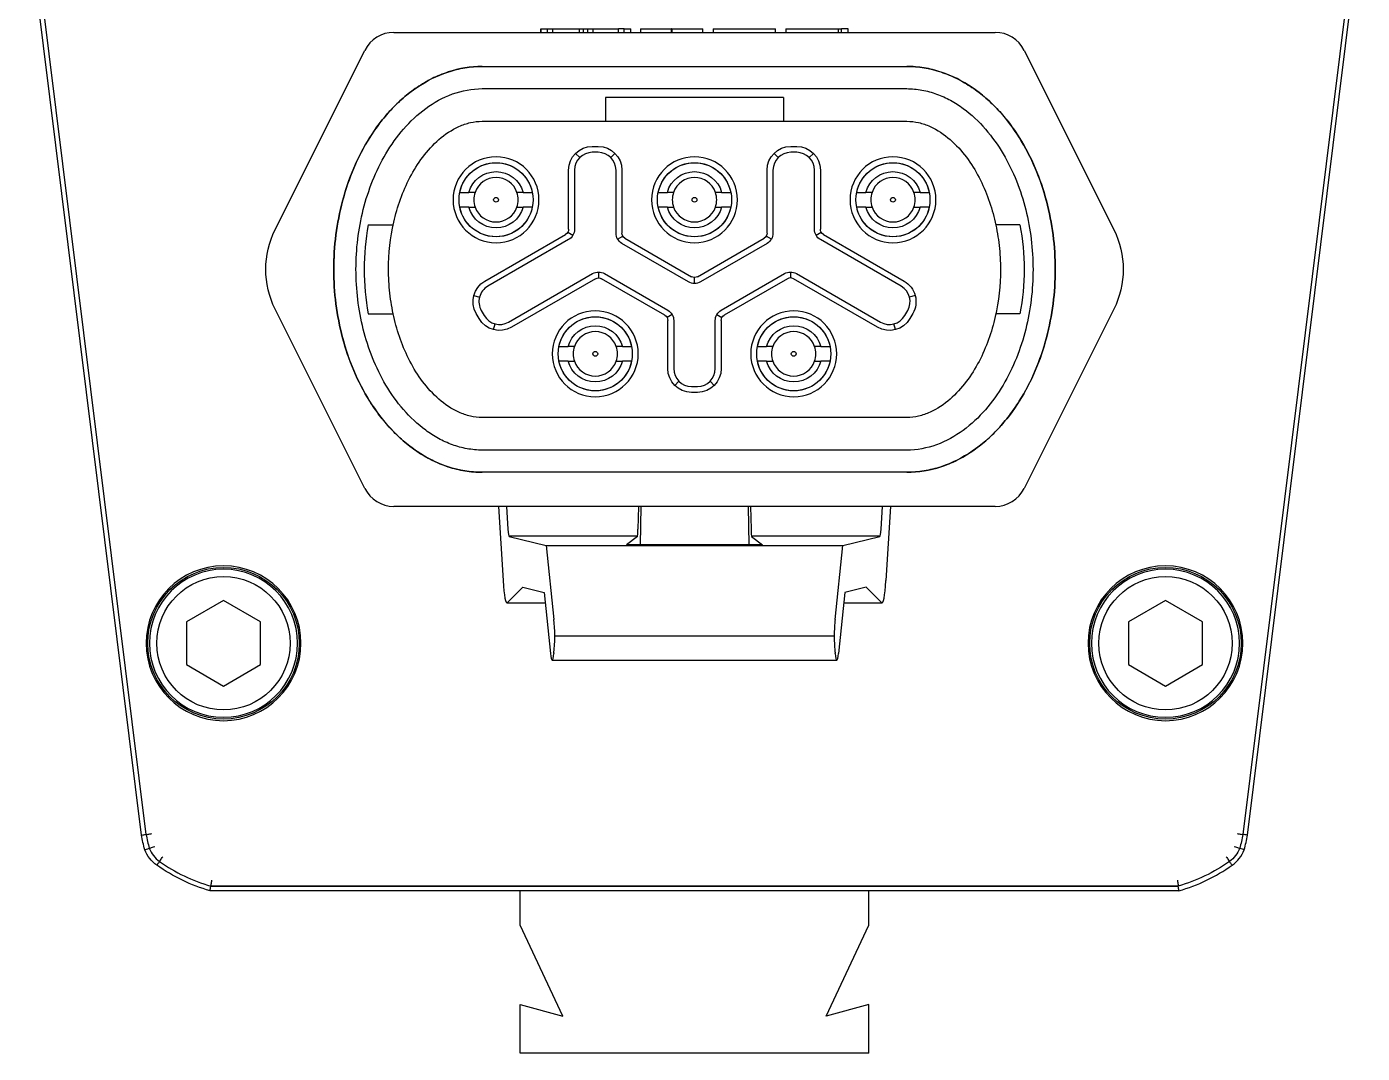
# Model space of a CAD drawing. Header units: inches. Extents: x -8.9 to 62.9, y -1.2 to 30.1.
# Drawn here: x 61.092 to 62.868, y 14.566 to 15.931 of the extents above; entities that cross this region are included whole.
import ezdxf

# ---------------------------------------------------------------- set-up
doc = ezdxf.new("R2010")
doc.units = ezdxf.units.IN
doc.header["$MEASUREMENT"] = 0
doc.layers.add('Graze 2.0', color=7, linetype='Continuous')

msp = doc.modelspace()

# ---------------------------------------------------------------- linework, layer by layer
at = {"layer": 'Graze 2.0'}
for p, q in [((61.245155, 14.856358), (61.092452, 16.085096)), ((61.251082, 14.857196), (61.098411, 16.085677)), ((62.861452, 16.085696), (62.708781, 14.857224)), ((62.861652, 16.085677), (62.70898, 14.857196)), ((62.714907, 14.856358), (62.86761, 16.085096)), ((61.775727, 15.927653), (61.775727, 15.923125)), ((61.775797, 15.927653), (61.775727, 15.927653)), ((61.775797, 15.927653), (61.784508, 15.927653)), ((61.775797, 15.923125), (61.775797, 15.927653)), ((61.784508, 15.927653), (61.791516, 15.927653)), ((61.784508, 15.923125), (61.784508, 15.927653)), ((61.791516, 15.923125), (61.791516, 15.927653)), ((61.827064, 15.923125), (61.827064, 15.927653)), ((61.832685, 15.927653), (61.838425, 15.927653)), ((61.832685, 15.923125), (61.832685, 15.927653)), ((61.838425, 15.927653), (61.845539, 15.927653)), ((61.838425, 15.923125), (61.838425, 15.927653)), ((61.845539, 15.923125), (61.845539, 15.927653)), ((61.886577, 15.927653), (61.879137, 15.927653)), ((61.879137, 15.923125), (61.879137, 15.927653)), ((61.886577, 15.927653), (61.895285, 15.927653)), ((61.886577, 15.923125), (61.886577, 15.927653)), ((61.895347, 15.927653), (61.895285, 15.927653)), ((61.895285, 15.923125), (61.895285, 15.927653)), ((61.895347, 15.923125), (61.895347, 15.927653)), ((61.908244, 15.927653), (61.908244, 15.923125)), ((61.908244, 15.927653), (61.94942, 15.927653)), ((61.950084, 15.927653), (61.94942, 15.927653)), ((61.94942, 15.923125), (61.94942, 15.927653)), ((61.950084, 15.927653), (61.950084, 15.923125)), ((61.950084, 15.927653), (61.99126, 15.927653)), ((61.99126, 15.923125), (61.99126, 15.927653)), ((62.00486, 15.927653), (62.00486, 15.923125)), ((62.00486, 15.927653), (62.087874, 15.927653)), ((62.087874, 15.923125), (62.087874, 15.927653)), ((62.10152, 15.927653), (62.10152, 15.923125)), ((62.10152, 15.927653), (62.171511, 15.927653)), ((62.171511, 15.927653), (62.175442, 15.927653)), ((62.171511, 15.923125), (62.171511, 15.927653)), ((62.184328, 15.927653), (62.175442, 15.927653)), ((62.175442, 15.923125), (62.175442, 15.927653)), ((62.184328, 15.923125), (62.184328, 15.927653)), ((61.58048, 15.923125), (62.379582, 15.923125)), ((61.422645, 15.660985), (61.541745, 15.899186)), ((62.418317, 15.899186), (62.537417, 15.660985)), ((61.697975, 15.87785), (62.262087, 15.87785)), ((61.697975, 15.848322), (62.262087, 15.848322)), ((62.098141, 15.836511), (61.861921, 15.836511)), ((61.861921, 15.836511), (61.861921, 15.805015)), ((62.098141, 15.836511), (62.098141, 15.805015)), ((61.697975, 15.805015), (62.262087, 15.805015)), ((61.844204, 15.771594), (61.852078, 15.771594)), ((61.852078, 15.76372), (61.844204, 15.76372)), ((62.107984, 15.771594), (62.115858, 15.771594)), ((62.115858, 15.76372), (62.107984, 15.76372)), ((61.821933, 15.762369), (61.827501, 15.756802)), ((61.874349, 15.762369), (61.868782, 15.756802)), ((62.085713, 15.762369), (62.09128, 15.756802)), ((62.138129, 15.762369), (62.132561, 15.756802)), ((61.812708, 15.661399), (61.812708, 15.740098)), ((61.820582, 15.740098), (61.820582, 15.661399)), ((61.8757, 15.65636), (61.8757, 15.740098)), ((61.883574, 15.740098), (61.883574, 15.65636)), ((62.076488, 15.65636), (62.076488, 15.740098)), ((62.084362, 15.740098), (62.084362, 15.65636)), ((62.13948, 15.661399), (62.13948, 15.740098)), ((62.147354, 15.740098), (62.147354, 15.661399)), ((61.668022, 15.710527), (61.680186, 15.710527)), ((61.752317, 15.710527), (61.764481, 15.710527)), ((61.931801, 15.710527), (61.943965, 15.710527)), ((62.016097, 15.710527), (62.028261, 15.710527)), ((62.195581, 15.710527), (62.207745, 15.710527)), ((62.279876, 15.710527), (62.29204, 15.710527)), ((61.680186, 15.690842), (61.668022, 15.690842)), ((61.764481, 15.690842), (61.752317, 15.690842)), ((61.943965, 15.690842), (61.931801, 15.690842)), ((62.028261, 15.690842), (62.016097, 15.690842)), ((62.207745, 15.690842), (62.195581, 15.690842)), ((62.29204, 15.690842), (62.279876, 15.690842)), ((61.579523, 15.66722), (61.578873, 15.66722)), ((61.811653, 15.657462), (61.818472, 15.653525)), ((62.14159, 15.653525), (62.148409, 15.657462)), ((62.380536, 15.66722), (62.381321, 15.66722)), ((61.701386, 15.592581), (61.808771, 15.65458)), ((61.812708, 15.647761), (61.705323, 15.585762)), ((61.87781, 15.648486), (61.884629, 15.652423)), ((61.972157, 15.591579), (61.883574, 15.642722)), ((61.887511, 15.649541), (61.976094, 15.598398)), ((61.983968, 15.598398), (62.072551, 15.649541)), ((62.076488, 15.642722), (61.987905, 15.591579)), ((62.082252, 15.648486), (62.075433, 15.652423)), ((62.25474, 15.585762), (62.147354, 15.647761)), ((62.151291, 15.65458), (62.258677, 15.592581)), ((61.852505, 15.604656), (61.852505, 15.596782)), ((62.107557, 15.604656), (62.107557, 15.596782)), ((61.732882, 15.538028), (61.844631, 15.602546)), ((61.848568, 15.595727), (61.736819, 15.531209)), ((61.940661, 15.547103), (61.856442, 15.595727)), ((61.860379, 15.602546), (61.944598, 15.553922)), ((61.980031, 15.589469), (61.980031, 15.597343)), ((62.015464, 15.553922), (62.099683, 15.602546)), ((62.10362, 15.595727), (62.019401, 15.547103)), ((62.223243, 15.531209), (62.111494, 15.595727)), ((62.115431, 15.602546), (62.22718, 15.538028)), ((61.686711, 15.573456), (61.694316, 15.571418)), ((62.273351, 15.573456), (62.265746, 15.571418)), ((61.541745, 15.317144), (61.422645, 15.555344)), ((61.696676, 15.553493), (61.700613, 15.546674)), ((62.259449, 15.546674), (62.263386, 15.553493)), ((62.537417, 15.555344), (62.418317, 15.317144)), ((61.579526, 15.54911), (61.578873, 15.54911)), ((61.693794, 15.542737), (61.689857, 15.549556)), ((61.712919, 15.528062), (61.714957, 15.535668)), ((61.950362, 15.548158), (61.943543, 15.544221)), ((61.944598, 15.476231), (61.944598, 15.540284)), ((61.952472, 15.540284), (61.952472, 15.476231)), ((62.00759, 15.476231), (62.00759, 15.540284)), ((62.0097, 15.548158), (62.016519, 15.544221)), ((62.015464, 15.540284), (62.015464, 15.476231)), ((62.247143, 15.528062), (62.245105, 15.535668)), ((62.270205, 15.549556), (62.266268, 15.542737)), ((62.380539, 15.54911), (62.38132, 15.54911)), ((61.799911, 15.505803), (61.812075, 15.505803)), ((61.884207, 15.505803), (61.896371, 15.505803)), ((62.063691, 15.505803), (62.075855, 15.505803)), ((62.147987, 15.505803), (62.160151, 15.505803)), ((61.812075, 15.486118), (61.799911, 15.486118)), ((61.896371, 15.486118), (61.884207, 15.486118)), ((62.075855, 15.486118), (62.063691, 15.486118)), ((62.160151, 15.486118), (62.147987, 15.486118)), ((61.953823, 15.45396), (61.959391, 15.459528)), ((61.976094, 15.452609), (61.983968, 15.452609)), ((61.983968, 15.444735), (61.976094, 15.444735)), ((62.006239, 15.45396), (62.000671, 15.459528)), ((62.262087, 15.411314), (61.697975, 15.411314)), ((62.262087, 15.368007), (61.697975, 15.368007)), ((62.262087, 15.33848), (61.697975, 15.33848)), ((62.379582, 15.293204), (61.58048, 15.293204)), ((61.719564, 15.293204), (61.725552, 15.194534)), ((61.730153, 15.293204), (61.731977, 15.26314)), ((61.905383, 15.293204), (61.904777, 15.26314)), ((61.908901, 15.293204), (61.907874, 15.242265)), ((62.051161, 15.293204), (62.052188, 15.242265)), ((62.054679, 15.293204), (62.055285, 15.26314)), ((62.228085, 15.26314), (62.229909, 15.293204)), ((62.240498, 15.293204), (62.23451, 15.194534)), ((61.9043, 15.253592), (61.733411, 15.253592)), ((61.733715, 15.253304), (61.78298, 15.24103)), ((61.9042, 15.253304), (61.889477, 15.242264)), ((62.226651, 15.253592), (62.055762, 15.253592)), ((62.055863, 15.253304), (62.070585, 15.242264)), ((62.177082, 15.24103), (62.226347, 15.253304)), ((61.78298, 15.24103), (62.177082, 15.24103)), ((61.78298, 15.24103), (61.793282, 15.143009)), ((62.070585, 15.242264), (61.889477, 15.242264)), ((62.16678, 15.143009), (62.177082, 15.24103)), ((61.751958, 15.185712), (61.731576, 15.165329)), ((61.751958, 15.185712), (61.780048, 15.178713)), ((61.780048, 15.178713), (61.788541, 15.097903)), ((62.180014, 15.178713), (62.171521, 15.097903)), ((62.208104, 15.185712), (62.180014, 15.178713)), ((62.208104, 15.185712), (62.228486, 15.165329)), ((61.354047, 15.16814), (61.304834, 15.139727)), ((61.403259, 15.139727), (61.354047, 15.16814)), ((61.730927, 15.165006), (61.781491, 15.165006)), ((62.178571, 15.165006), (62.229135, 15.165006)), ((62.606015, 15.16814), (62.556803, 15.139727)), ((62.655228, 15.139727), (62.606015, 15.16814)), ((61.304834, 15.139727), (61.304834, 15.082902)), ((61.403259, 15.082902), (61.403259, 15.139727)), ((62.556803, 15.139727), (62.556803, 15.082902)), ((62.655228, 15.082902), (62.655228, 15.139727)), ((62.16581, 15.120738), (61.794252, 15.120738)), ((61.793282, 15.098467), (61.793223, 15.097903)), ((62.166839, 15.097903), (62.16678, 15.098467)), ((61.304834, 15.082902), (61.354047, 15.054489)), ((61.354047, 15.054489), (61.403259, 15.082902)), ((61.790882, 15.088678), (62.16918, 15.088678)), ((62.556803, 15.082902), (62.606015, 15.054489)), ((62.606015, 15.054489), (62.655228, 15.082902)), ((62.623014, 14.788418), (61.337048, 14.788418)), ((61.337076, 14.788619), (62.622986, 14.788619)), ((62.623848, 14.782433), (61.336214, 14.782433)), ((61.748486, 14.736881), (61.748486, 14.782433)), ((62.211576, 14.736881), (62.211576, 14.782433)), ((61.805031, 14.615619), (61.748486, 14.736881)), ((62.155031, 14.615619), (62.211576, 14.736881)), ((61.748486, 14.631323), (61.805031, 14.615619)), ((61.748486, 14.566433), (61.748486, 14.631323)), ((62.211576, 14.631323), (62.155031, 14.615619)), ((62.211576, 14.566433), (62.211576, 14.631323)), ((62.211576, 14.566433), (61.748486, 14.566433))]:
    msp.add_line(p, q, dxfattribs=at)
at = {"layer": 'Graze 2.0', "extrusion": (0, 0, -1)}
for centre, radius in [((-61.716252, 15.700685), 0.057098), ((-61.980031, 15.700685), 0.057098), ((-62.243811, 15.700685), 0.057098), ((-61.848141, 15.49596), 0.057098), ((-62.111921, 15.49596), 0.057098), ((-61.354047, 15.111314), 0.102867), ((-62.606015, 15.111314), 0.102867), ((-61.354047, 15.111314), 0.098425), ((-62.606015, 15.111314), 0.098425)]:
    msp.add_circle(centre, radius, dxfattribs=at)
at = {"layer": 'Graze 2.0'}
for centre, radius in [((61.716252, 15.700685), 0.049224), ((61.980031, 15.700685), 0.049224), ((62.243811, 15.700685), 0.049224), ((61.716252, 15.700685), 0.003187), ((61.980031, 15.700685), 0.003187), ((62.243811, 15.700685), 0.003187), ((61.848141, 15.49596), 0.049224), ((62.111921, 15.49596), 0.049224), ((61.848141, 15.49596), 0.003187), ((62.111921, 15.49596), 0.003187), ((61.354047, 15.111314), 0.100737), ((61.354047, 15.111314), 0.088583), ((62.606015, 15.111314), 0.100737), ((62.606015, 15.111314), 0.088583)]:
    msp.add_circle(centre, radius, dxfattribs=at)
for centre, radius, start, end in [((61.58048, 15.879818), 0.043307, 90, 153.434949), ((62.379582, 15.879818), 0.043307, 26.565051, 90), ((61.844204, 15.740098), 0.023622, 90, 180), ((61.852078, 15.740098), 0.023622, 0, 90), ((62.107984, 15.740098), 0.023622, 90, 180), ((62.115858, 15.740098), 0.023622, 0, 90), ((61.716252, 15.700685), 0.029511, 19.482803, 160.517197), ((61.980031, 15.700685), 0.029511, 19.482803, 160.517197), ((62.243811, 15.700685), 0.029511, 19.482803, 160.517197), ((61.716252, 15.700685), 0.029511, 160.517197, 199.482803), ((61.716252, 15.700685), 0.029511, 340.517197, 19.482803), ((61.980031, 15.700685), 0.029511, 160.517197, 199.482803), ((61.980031, 15.700685), 0.029511, 340.517197, 19.482803), ((62.243811, 15.700685), 0.029511, 160.517197, 199.482803), ((62.243811, 15.700685), 0.029511, 340.517197, 19.482803), ((61.716252, 15.700685), 0.029511, 199.482803, 340.517197), ((61.980031, 15.700685), 0.029511, 199.482803, 340.517197), ((62.243811, 15.700685), 0.029511, 199.482803, 340.517197), ((62.107557, 15.588908), 0.007874, 60, 120), ((61.717134, 15.565304), 0.023622, 120, 210), ((62.242929, 15.565304), 0.023622, 330, 60), ((61.721071, 15.558485), 0.023622, 210, 300), ((62.238991, 15.558485), 0.023622, 240, 330), ((61.848141, 15.49596), 0.029511, 19.482803, 160.517197), ((62.111921, 15.49596), 0.029511, 19.482803, 160.517197), ((61.848141, 15.49596), 0.029511, 160.517197, 199.482803), ((61.848141, 15.49596), 0.029511, 340.517197, 19.482803), ((62.111921, 15.49596), 0.029511, 160.517197, 199.482803), ((62.111921, 15.49596), 0.029511, 340.517197, 19.482803), ((61.848141, 15.49596), 0.029511, 199.482803, 340.517197), ((62.111921, 15.49596), 0.029511, 199.482803, 340.517197), ((61.976094, 15.476231), 0.023622, 180, 270), ((61.983968, 15.476231), 0.023622, 270, 0), ((61.58048, 15.336511), 0.043307, 206.565051, 270), ((62.379582, 15.336511), 0.043307, 270, 333.434949), ((61.407759, 14.882068), 0.158438, 189.02168, 195.816711), ((62.552303, 14.882068), 0.164624, 344.084753, 351.015074), ((61.290587, 14.852572), 0.037831, 201.211253, 235.391468), ((62.669475, 14.852572), 0.044016, 304.677456, 339.178837), ((61.398182, 15.002001), 0.22196, 234.440268, 254.019964), ((62.56188, 15.002001), 0.228145, 285.760505, 305.547237)]:
    msp.add_arc(centre, radius, start, end, dxfattribs=at)
at = {"layer": 'Graze 2.0', "extrusion": (0, 0, -1)}
for centre, radius, start, end in [((-61.844204, 15.740098), 0.031496, 0, 90), ((-61.852078, 15.740098), 0.031496, 90, 180), ((-62.107984, 15.740098), 0.031496, 0, 90), ((-62.115858, 15.740098), 0.031496, 90, 180), ((-61.716252, 15.700685), 0.049224, 11.534287, 168.465713), ((-61.980031, 15.700685), 0.049224, 11.534287, 168.465713), ((-62.243811, 15.700685), 0.049224, 11.534287, 168.465713), ((-61.716252, 15.700685), 0.049224, 191.534287, 348.465713), ((-61.980031, 15.700685), 0.049224, 191.534287, 348.465713), ((-62.243811, 15.700685), 0.049224, 191.534287, 348.465713), ((-61.528286, 15.608165), 0.11811, 333.434949, 26.565051), ((-61.804834, 15.661399), 0.007874, 180, 240), ((-61.804834, 15.661399), 0.015748, 180, 240), ((-62.155228, 15.661399), 0.015748, 300, 0), ((-62.155228, 15.661399), 0.007874, 300, 0), ((-62.431776, 15.608165), 0.11811, 153.434949, 206.565051), ((-61.891448, 15.65636), 0.015748, 300, 0), ((-61.891448, 15.65636), 0.007874, 300, 0), ((-62.068614, 15.65636), 0.007874, 180, 240), ((-62.068614, 15.65636), 0.015748, 180, 240), ((-61.852505, 15.588908), 0.015748, 60, 120), ((-62.107557, 15.588908), 0.015748, 60, 120), ((-61.717134, 15.565304), 0.031496, 330, 60), ((-61.852505, 15.588908), 0.007874, 60, 120), ((-61.980031, 15.605217), 0.015748, 240, 300), ((-61.980031, 15.605217), 0.007874, 240, 300), ((-62.242929, 15.565304), 0.031496, 120, 210), ((-61.936724, 15.540284), 0.015748, 120, 180), ((-62.023338, 15.540284), 0.015748, 0, 60), ((-61.721071, 15.558485), 0.031496, 240, 330), ((-61.848141, 15.49596), 0.049224, 11.534287, 168.465713), ((-61.848141, 15.49596), 0.037385, 15.264577, 164.735423), ((-61.936724, 15.540284), 0.007874, 120, 180), ((-62.023338, 15.540284), 0.007874, 0, 60), ((-62.111921, 15.49596), 0.049224, 11.534287, 168.465713), ((-62.111921, 15.49596), 0.037385, 15.264577, 164.735423), ((-62.238991, 15.558485), 0.031496, 210, 300), ((-61.848141, 15.49596), 0.049224, 191.534287, 348.465713), ((-61.848141, 15.49596), 0.037385, 195.264577, 344.735423), ((-62.111921, 15.49596), 0.049224, 191.534287, 348.465713), ((-62.111921, 15.49596), 0.037385, 195.264577, 344.735423), ((-61.976094, 15.476231), 0.031496, 270, 0), ((-61.983968, 15.476231), 0.031496, 180, 270), ((-61.407759, 14.882068), 0.164624, 344.084753, 351.015074), ((-62.552303, 14.882068), 0.158438, 189.02168, 195.816711), ((-61.290587, 14.852572), 0.044016, 304.677456, 339.178837), ((-62.669475, 14.852572), 0.037831, 201.211253, 235.391468), ((-61.398182, 15.002001), 0.228145, 285.760505, 305.547237), ((-62.56188, 15.002001), 0.22196, 234.440268, 254.019964)]:
    msp.add_arc(centre, radius, start, end, dxfattribs=at)
at = {"layer": 'Graze 2.0', "extrusion": (6.12303e-17, -6.12303e-17, -1)}
for centre, start, end in [((-61.716252, 15.700685), 15.264577, 164.735423), ((-61.980031, 15.700685), 15.264577, 164.735423), ((-62.243811, 15.700685), 15.264577, 164.735423), ((-61.716252, 15.700685), 195.264577, 344.735423), ((-61.980031, 15.700685), 195.264577, 344.735423), ((-62.243811, 15.700685), 195.264577, 344.735423)]:
    msp.add_arc(centre, 0.037385, start, end, dxfattribs=at)
at = {"layer": 'Graze 2.0'}
for centre, major_axis, ratio, start_param, end_param in [((61.733769, 15.272982), (0, 0.019685), 0.10510424, 2.0943951, 3.11541271), ((61.904182, 15.272982), (0, 0.019685), 0.03492077, 3.16777259, 4.1887902), ((62.055881, 15.272982), (0, 0.019685), 0.03492077, 2.0943951, 3.11541271), ((62.226293, 15.272982), (0, 0.019685), 0.10510424, 3.16777259, 4.1887902), ((61.730927, 15.224061), (0, 0.059055), 0.10510424, 2.0943951, 3.24631241), ((62.229135, 15.224061), (0, 0.059055), 0.10510424, 3.0368729, 4.1887902), ((61.790941, 15.120738), (0, 0.031496), 0.10510424, 3.92699082, 5.49778714), ((62.169121, 15.120738), (0, 0.031496), 0.10510424, 0.78539816, 2.35619449), ((61.790882, 15.120174), (0, 0.031496), 0.10510424, 2.35619449, 3.92699082), ((62.16918, 15.120174), (0, 0.031496), 0.10510424, 2.35619449, 3.92699082)]:
    msp.add_ellipse(centre, major_axis=major_axis, ratio=ratio, start_param=start_param, end_param=end_param, dxfattribs=at)
for points, knots in [([(61.791516, 15.927653), (61.793824, 15.927653), (61.796546, 15.927653), (61.802702, 15.927653), (61.805966, 15.927653), (61.812392, 15.927653), (61.815652, 15.927653), (61.821815, 15.927653), (61.824654, 15.927653), (61.827064, 15.927653)], [0, 0, 0, 0, 0.25, 0.25, 0.5, 0.5, 0.75, 0.75, 1, 1, 1, 1]), ([(61.827064, 15.927653), (61.829297, 15.927653), (61.830938, 15.927653), (61.832551, 15.927653), (61.832874, 15.927653), (61.832876, 15.927653)], [0, 0, 0, 0, 0.59147726, 0.59147726, 1, 1, 1, 1]), ([(61.845539, 15.927653), (61.84774, 15.927653), (61.850339, 15.927653), (61.856125, 15.927653), (61.859271, 15.927653), (61.865397, 15.927653), (61.868511, 15.927653), (61.874305, 15.927653), (61.876967, 15.927653), (61.879137, 15.927653)], [0, 0, 0, 0, 0.25, 0.25, 0.5, 0.5, 0.75, 0.75, 1, 1, 1, 1]), ([(61.697975, 15.33848), (61.682407, 15.33848), (61.667292, 15.341011), (61.645236, 15.34825), (61.638045, 15.351236), (61.624274, 15.358103), (61.617641, 15.362), (61.604839, 15.370647), (61.598673, 15.375409), (61.587057, 15.38548), (61.581565, 15.390816), (61.571141, 15.402022), (61.56621, 15.407893), (61.556869, 15.420129), (61.552446, 15.426519), (61.540147, 15.446046), (61.533156, 15.459627), (61.521205, 15.487734), (61.51623, 15.502333), (61.504368, 15.547011), (61.500558, 15.57738), (61.500573, 15.639128), (61.5044, 15.669362), (61.516143, 15.713707), (61.521131, 15.728426), (61.533131, 15.756672), (61.540137, 15.770256), (61.556454, 15.796189), (61.565862, 15.80864), (61.586758, 15.831122), (61.598297, 15.841245), (61.624003, 15.858654), (61.637698, 15.865573), (61.659703, 15.872846), (61.667283, 15.874731), (61.682501, 15.877221), (61.690195, 15.87785), (61.697975, 15.87785)], [0, 0, 0, 0, 0.0625, 0.0625, 0.09375, 0.09375, 0.125, 0.125, 0.15625, 0.15625, 0.1875, 0.1875, 0.21875, 0.21875, 0.25, 0.25, 0.3125, 0.3125, 0.375, 0.375, 0.5, 0.5, 0.625, 0.625, 0.6875, 0.6875, 0.75, 0.75, 0.8125, 0.8125, 0.875, 0.875, 0.9375, 0.9375, 0.96875, 0.96875, 1, 1, 1, 1]), ([(61.697975, 15.87785), (61.68241, 15.87785), (61.667297, 15.87533), (61.645252, 15.868083), (61.638057, 15.865105), (61.624284, 15.858246), (61.617654, 15.854347), (61.604861, 15.845697), (61.598691, 15.840938), (61.587068, 15.830875), (61.581574, 15.825541), (61.571153, 15.814336), (61.566222, 15.808469), (61.556887, 15.796234), (61.552466, 15.789843), (61.540165, 15.770314), (61.533167, 15.756737), (61.521213, 15.728637), (61.516244, 15.714046), (61.504377, 15.669361), (61.500563, 15.639008), (61.500568, 15.577254), (61.50439, 15.547011), (61.516127, 15.50268), (61.521116, 15.487966), (61.533112, 15.459708), (61.540111, 15.446119), (61.556423, 15.420189), (61.565832, 15.40774), (61.586734, 15.385249), (61.598244, 15.375119), (61.62397, 15.357708), (61.637666, 15.350763), (61.65967, 15.343499), (61.66726, 15.341619), (61.682492, 15.33912), (61.69019, 15.33848), (61.697975, 15.33848)], [0, 0, 0, 0, 0.0625, 0.0625, 0.09375, 0.09375, 0.125, 0.125, 0.15625, 0.15625, 0.1875, 0.1875, 0.21875, 0.21875, 0.25, 0.25, 0.3125, 0.3125, 0.375, 0.375, 0.5, 0.5, 0.625, 0.625, 0.6875, 0.6875, 0.75, 0.75, 0.8125, 0.8125, 0.875, 0.875, 0.9375, 0.9375, 0.96875, 0.96875, 1, 1, 1, 1]), ([(62.262087, 15.87785), (62.277655, 15.87785), (62.29277, 15.875319), (62.314826, 15.86808), (62.322017, 15.865094), (62.335788, 15.858227), (62.342421, 15.85433), (62.355223, 15.845683), (62.36139, 15.84092), (62.373005, 15.830849), (62.378498, 15.825513), (62.388921, 15.814307), (62.393852, 15.808437), (62.403193, 15.796201), (62.407616, 15.78981), (62.419915, 15.770283), (62.426907, 15.756703), (62.438857, 15.728595), (62.443832, 15.713997), (62.455694, 15.669319), (62.459504, 15.63895), (62.459489, 15.577202), (62.455662, 15.546968), (62.443919, 15.502622), (62.438931, 15.487904), (62.426931, 15.459658), (62.419925, 15.446074), (62.403608, 15.420141), (62.394201, 15.40769), (62.373304, 15.385207), (62.361765, 15.375085), (62.336059, 15.357676), (62.322364, 15.350757), (62.300359, 15.343483), (62.292779, 15.341599), (62.277561, 15.339108), (62.269867, 15.33848), (62.262087, 15.33848)], [0, 0, 0, 0, 0.0625, 0.0625, 0.09375, 0.09375, 0.125, 0.125, 0.15625, 0.15625, 0.1875, 0.1875, 0.21875, 0.21875, 0.25, 0.25, 0.3125, 0.3125, 0.375, 0.375, 0.5, 0.5, 0.625, 0.625, 0.6875, 0.6875, 0.75, 0.75, 0.8125, 0.8125, 0.875, 0.875, 0.9375, 0.9375, 0.96875, 0.96875, 1, 1, 1, 1]), ([(62.262087, 15.33848), (62.277652, 15.33848), (62.292765, 15.340999), (62.31481, 15.348247), (62.322006, 15.351225), (62.335778, 15.358084), (62.342408, 15.361982), (62.355201, 15.370633), (62.361371, 15.375391), (62.372995, 15.385455), (62.378488, 15.390789), (62.388909, 15.401993), (62.39384, 15.407861), (62.403175, 15.420096), (62.407596, 15.426487), (62.419897, 15.446015), (62.426895, 15.459592), (62.438849, 15.487692), (62.443819, 15.502283), (62.455685, 15.546969), (62.459499, 15.577322), (62.459494, 15.639076), (62.455672, 15.669319), (62.443935, 15.71365), (62.438946, 15.728364), (62.42695, 15.756622), (62.419951, 15.770211), (62.403639, 15.79614), (62.39423, 15.80859), (62.373328, 15.831081), (62.361818, 15.841211), (62.336092, 15.858622), (62.322396, 15.865567), (62.300392, 15.872831), (62.292802, 15.874711), (62.27757, 15.877209), (62.269872, 15.87785), (62.262087, 15.87785)], [0, 0, 0, 0, 0.0625, 0.0625, 0.09375, 0.09375, 0.125, 0.125, 0.15625, 0.15625, 0.1875, 0.1875, 0.21875, 0.21875, 0.25, 0.25, 0.3125, 0.3125, 0.375, 0.375, 0.5, 0.5, 0.625, 0.625, 0.6875, 0.6875, 0.75, 0.75, 0.8125, 0.8125, 0.875, 0.875, 0.9375, 0.9375, 0.96875, 0.96875, 1, 1, 1, 1]), ([(61.697975, 15.368007), (61.691163, 15.368007), (61.68442, 15.368628), (61.671067, 15.371048), (61.664493, 15.372852), (61.651858, 15.377433), (61.645746, 15.380221), (61.633888, 15.386683), (61.628143, 15.390367), (61.611881, 15.40231), (61.602135, 15.411538), (61.584393, 15.432013), (61.576642, 15.442981), (61.563021, 15.466016), (61.557118, 15.478168), (61.547094, 15.503189), (61.543019, 15.515908), (61.536539, 15.54172), (61.534127, 15.55481), (61.530899, 15.581347), (61.530088, 15.594882), (61.530103, 15.6351), (61.533252, 15.661545), (61.543072, 15.700618), (61.547226, 15.713524), (61.557199, 15.738341), (61.563037, 15.750348), (61.576692, 15.773427), (61.584577, 15.784561), (61.602151, 15.804809), (61.611889, 15.814039), (61.633795, 15.830101), (61.645585, 15.836645), (61.671165, 15.845874), (61.684348, 15.848322), (61.697975, 15.848322)], [0, 0, 0, 0, 0.03125, 0.03125, 0.0625, 0.0625, 0.09375, 0.09375, 0.125, 0.125, 0.1875, 0.1875, 0.25, 0.25, 0.3125, 0.3125, 0.375, 0.375, 0.4375, 0.4375, 0.5, 0.5, 0.625, 0.625, 0.6875, 0.6875, 0.75, 0.75, 0.8125, 0.8125, 0.875, 0.875, 0.9375, 0.9375, 1, 1, 1, 1]), ([(62.262087, 15.848322), (62.268899, 15.848322), (62.275642, 15.847702), (62.288996, 15.845281), (62.295569, 15.843478), (62.308204, 15.838897), (62.314316, 15.836109), (62.326174, 15.829647), (62.331919, 15.825963), (62.348181, 15.81402), (62.357927, 15.804791), (62.375669, 15.784316), (62.38342, 15.773349), (62.397041, 15.750314), (62.402944, 15.738162), (62.412968, 15.713141), (62.417043, 15.700421), (62.423523, 15.67461), (62.425935, 15.66152), (62.429163, 15.634983), (62.429974, 15.621448), (62.429959, 15.58123), (62.42681, 15.554785), (62.41699, 15.515712), (62.412836, 15.502806), (62.402863, 15.477988), (62.397025, 15.465981), (62.38337, 15.442902), (62.375485, 15.431769), (62.357911, 15.411521), (62.348173, 15.402291), (62.326267, 15.386229), (62.314477, 15.379685), (62.288897, 15.370456), (62.275714, 15.368007), (62.262087, 15.368007)], [0, 0, 0, 0, 0.03125, 0.03125, 0.0625, 0.0625, 0.09375, 0.09375, 0.125, 0.125, 0.1875, 0.1875, 0.25, 0.25, 0.3125, 0.3125, 0.375, 0.375, 0.4375, 0.4375, 0.5, 0.5, 0.625, 0.625, 0.6875, 0.6875, 0.75, 0.75, 0.8125, 0.8125, 0.875, 0.875, 0.9375, 0.9375, 1, 1, 1, 1]), ([(61.697975, 15.411314), (61.692593, 15.411314), (61.687303, 15.411944), (61.676888, 15.414343), (61.671791, 15.416109), (61.657255, 15.422649), (61.648293, 15.428752), (61.632306, 15.442664), (61.625109, 15.450639), (61.612324, 15.467622), (61.60675, 15.476623), (61.59691, 15.495442), (61.592664, 15.505276), (61.58555, 15.525117), (61.582652, 15.535199), (61.578017, 15.555649), (61.576288, 15.566019), (61.573976, 15.58704), (61.573396, 15.597713), (61.573407, 15.629369), (61.575644, 15.650252), (61.582673, 15.681214), (61.58564, 15.691494), (61.592791, 15.711372), (61.596978, 15.721038), (61.606773, 15.739737), (61.612434, 15.748852), (61.625209, 15.765806), (61.632289, 15.773661), (61.648372, 15.787642), (61.657246, 15.793703), (61.671848, 15.800242), (61.676965, 15.802014), (61.687307, 15.80439), (61.692583, 15.805015), (61.697975, 15.805015)], [0, 0, 0, 0, 0.03125, 0.03125, 0.0625, 0.0625, 0.125, 0.125, 0.1875, 0.1875, 0.25, 0.25, 0.3125, 0.3125, 0.375, 0.375, 0.4375, 0.4375, 0.5, 0.5, 0.625, 0.625, 0.6875, 0.6875, 0.75, 0.75, 0.8125, 0.8125, 0.875, 0.875, 0.9375, 0.9375, 0.96875, 0.96875, 1, 1, 1, 1]), ([(62.262087, 15.805015), (62.267469, 15.805015), (62.272759, 15.804386), (62.283174, 15.801987), (62.288271, 15.800221), (62.302807, 15.793681), (62.31177, 15.787578), (62.327756, 15.773666), (62.334953, 15.765691), (62.347738, 15.748708), (62.353312, 15.739707), (62.363152, 15.720888), (62.367398, 15.711054), (62.374512, 15.691213), (62.37741, 15.681131), (62.382045, 15.660681), (62.383774, 15.650311), (62.386086, 15.62929), (62.386666, 15.618616), (62.386655, 15.586961), (62.384418, 15.566078), (62.377389, 15.535116), (62.374422, 15.524836), (62.367271, 15.504958), (62.363084, 15.495292), (62.353289, 15.476593), (62.347629, 15.467478), (62.334853, 15.450524), (62.327773, 15.442669), (62.31169, 15.428688), (62.302816, 15.422627), (62.288214, 15.416088), (62.283097, 15.414316), (62.272755, 15.41194), (62.267479, 15.411314), (62.262087, 15.411314)], [0, 0, 0, 0, 0.03125, 0.03125, 0.0625, 0.0625, 0.125, 0.125, 0.1875, 0.1875, 0.25, 0.25, 0.3125, 0.3125, 0.375, 0.375, 0.4375, 0.4375, 0.5, 0.5, 0.625, 0.625, 0.6875, 0.6875, 0.75, 0.75, 0.8125, 0.8125, 0.875, 0.875, 0.9375, 0.9375, 0.96875, 0.96875, 1, 1, 1, 1]), ([(61.546428, 15.66722), (61.54646, 15.66722), (61.546492, 15.66722), (61.550723, 15.66722), (61.554924, 15.66722), (61.563616, 15.66722), (61.568108, 15.66722), (61.574691, 15.66722), (61.576782, 15.66722), (61.578873, 15.66722)], [0, 0, 0, 0, 0.00297906, 0.00297906, 0.39161945, 0.39161945, 0.80675265, 0.80675265, 1, 1, 1, 1]), ([(62.412657, 15.66722), (62.412647, 15.66722), (62.412638, 15.66722), (62.408612, 15.66722), (62.404595, 15.66722), (62.394159, 15.66722), (62.387739, 15.66722), (62.381321, 15.66722)], [0, 0, 0, 0, 0.00094584, 0.00094584, 0.38573997, 0.38573997, 1, 1, 1, 1]), ([(61.546428, 15.54911), (61.55036, 15.54911), (61.554293, 15.54911), (61.565106, 15.54911), (61.57199, 15.54911), (61.578873, 15.54911)], [0, 0, 0, 0, 0.36392379, 0.36392379, 1, 1, 1, 1]), ([(62.412657, 15.54911), (62.409091, 15.54911), (62.405523, 15.54911), (62.397658, 15.54911), (62.39336, 15.54911), (62.386482, 15.54911), (62.383901, 15.54911), (62.38132, 15.54911)], [0, 0, 0, 0, 0.34175376, 0.34175376, 0.75304042, 0.75304042, 1, 1, 1, 1]), ([(61.251082, 14.857196), (61.251135, 14.857203), (61.252002, 14.857326), (61.25487, 14.857732), (61.256879, 14.858017), (61.258877, 14.8583)], [0, 0, 0, 0, 0.5, 0.5, 1, 1, 1, 1]), ([(62.701185, 14.8583), (62.703183, 14.858017), (62.705192, 14.857732), (62.70806, 14.857326), (62.708927, 14.857203), (62.70898, 14.857196)], [0, 0, 0, 0, 0.5, 0.5, 1, 1, 1, 1]), ([(61.255129, 14.838821), (61.25518, 14.838838), (61.256012, 14.839116), (61.25876, 14.840039), (61.260687, 14.840689), (61.262597, 14.841338)], [0, 0, 0, 0, 0.5, 0.5, 1, 1, 1, 1]), ([(62.697465, 14.841338), (62.699375, 14.840689), (62.701302, 14.840039), (62.70405, 14.839116), (62.704882, 14.838838), (62.704933, 14.838821)], [0, 0, 0, 0, 0.5, 0.5, 1, 1, 1, 1]), ([(61.249446, 14.836926), (61.250157, 14.837162), (61.250868, 14.837399), (61.252762, 14.838029), (61.253946, 14.838424), (61.255129, 14.838821)], [0, 0, 0, 0, 0.3752191, 0.3752191, 1, 1, 1, 1]), ([(61.268985, 14.821271), (61.269016, 14.821315), (61.269519, 14.822031), (61.271184, 14.824402), (61.272348, 14.82606), (61.273507, 14.827714)], [0, 0, 0, 0, 0.5, 0.5, 1, 1, 1, 1]), ([(62.686555, 14.827714), (62.687714, 14.82606), (62.688878, 14.824402), (62.690543, 14.822031), (62.691046, 14.821315), (62.691077, 14.821271)], [0, 0, 0, 0, 0.5, 0.5, 1, 1, 1, 1]), ([(62.710616, 14.836926), (62.709905, 14.837162), (62.709194, 14.837399), (62.7073, 14.838029), (62.706116, 14.838424), (62.704933, 14.838821)], [0, 0, 0, 0, 0.3752191, 0.3752191, 1, 1, 1, 1]), ([(61.265544, 14.816374), (61.265975, 14.816987), (61.266405, 14.817599), (61.267552, 14.819231), (61.268269, 14.820251), (61.268985, 14.821271)], [0, 0, 0, 0, 0.37521935, 0.37521935, 1, 1, 1, 1]), ([(62.694518, 14.816374), (62.694087, 14.816987), (62.693657, 14.817599), (62.69251, 14.819231), (62.691793, 14.820251), (62.691077, 14.821271)], [0, 0, 0, 0, 0.37521935, 0.37521935, 1, 1, 1, 1]), ([(61.338162, 14.796289), (61.337875, 14.794283), (61.337588, 14.792257), (61.337179, 14.789357), (61.337055, 14.788472), (61.337048, 14.788418)], [0, 0, 0, 0, 0.5, 0.5, 1, 1, 1, 1]), ([(62.6219, 14.796289), (62.622187, 14.794283), (62.622474, 14.792257), (62.622883, 14.789357), (62.623007, 14.788472), (62.623014, 14.788418)], [0, 0, 0, 0, 0.5, 0.5, 1, 1, 1, 1])]:
    msp.add_open_spline(points, degree=3, knots=knots, dxfattribs=at)
for points in [[(61.688431, 15.710527), (61.685666, 15.710527), (61.682921, 15.710527), (61.680186, 15.710527)], [(61.752317, 15.710527), (61.749582, 15.710527), (61.746838, 15.710527), (61.744072, 15.710527)], [(61.95221, 15.710527), (61.949445, 15.710527), (61.946701, 15.710527), (61.943965, 15.710527)], [(62.016097, 15.710527), (62.013362, 15.710527), (62.010617, 15.710527), (62.007852, 15.710527)], [(62.21599, 15.710527), (62.213225, 15.710527), (62.21048, 15.710527), (62.207745, 15.710527)], [(62.279876, 15.710527), (62.277141, 15.710527), (62.274397, 15.710527), (62.271632, 15.710527)], [(61.680186, 15.690842), (61.682921, 15.690842), (61.685665, 15.690842), (61.688431, 15.690842)], [(61.744072, 15.690842), (61.746837, 15.690842), (61.749582, 15.690842), (61.752317, 15.690842)], [(61.943965, 15.690842), (61.9467, 15.690842), (61.949445, 15.690842), (61.95221, 15.690842)], [(62.007852, 15.690842), (62.010617, 15.690842), (62.013361, 15.690842), (62.016097, 15.690842)], [(62.207745, 15.690842), (62.21048, 15.690842), (62.213224, 15.690842), (62.21599, 15.690842)], [(62.271632, 15.690842), (62.274396, 15.690842), (62.277141, 15.690842), (62.279876, 15.690842)], [(61.546428, 15.66722), (61.539141, 15.628332), (61.539141, 15.587997), (61.546428, 15.54911)], [(62.412657, 15.66722), (62.420035, 15.628261), (62.420035, 15.588068), (62.412657, 15.54911)], [(61.82032, 15.505803), (61.817556, 15.505803), (61.814811, 15.505803), (61.812075, 15.505803)], [(61.884207, 15.505803), (61.881472, 15.505803), (61.878727, 15.505803), (61.875962, 15.505803)], [(62.0841, 15.505803), (62.081335, 15.505803), (62.07859, 15.505803), (62.075855, 15.505803)], [(62.147987, 15.505803), (62.145252, 15.505803), (62.142507, 15.505803), (62.139742, 15.505803)], [(61.812075, 15.486118), (61.81481, 15.486118), (61.817555, 15.486118), (61.82032, 15.486118)], [(61.875962, 15.486118), (61.878727, 15.486118), (61.881472, 15.486118), (61.884207, 15.486118)], [(62.075855, 15.486118), (62.07859, 15.486118), (62.081335, 15.486118), (62.0841, 15.486118)], [(62.139742, 15.486118), (62.142506, 15.486118), (62.145251, 15.486118), (62.147987, 15.486118)], [(61.245155, 14.856358), (61.247131, 14.856637), (61.249107, 14.856916), (61.251082, 14.857196)], [(62.714907, 14.856358), (62.712931, 14.856637), (62.710955, 14.856916), (62.70898, 14.857196)], [(61.336214, 14.782433), (61.33649, 14.784428), (61.336768, 14.786423), (61.337048, 14.788418)], [(62.623848, 14.782433), (62.623572, 14.784428), (62.623294, 14.786423), (62.623014, 14.788418)]]:
    msp.add_open_spline(points, degree=3, dxfattribs=at)

doc.saveas('drawing.dxf')
